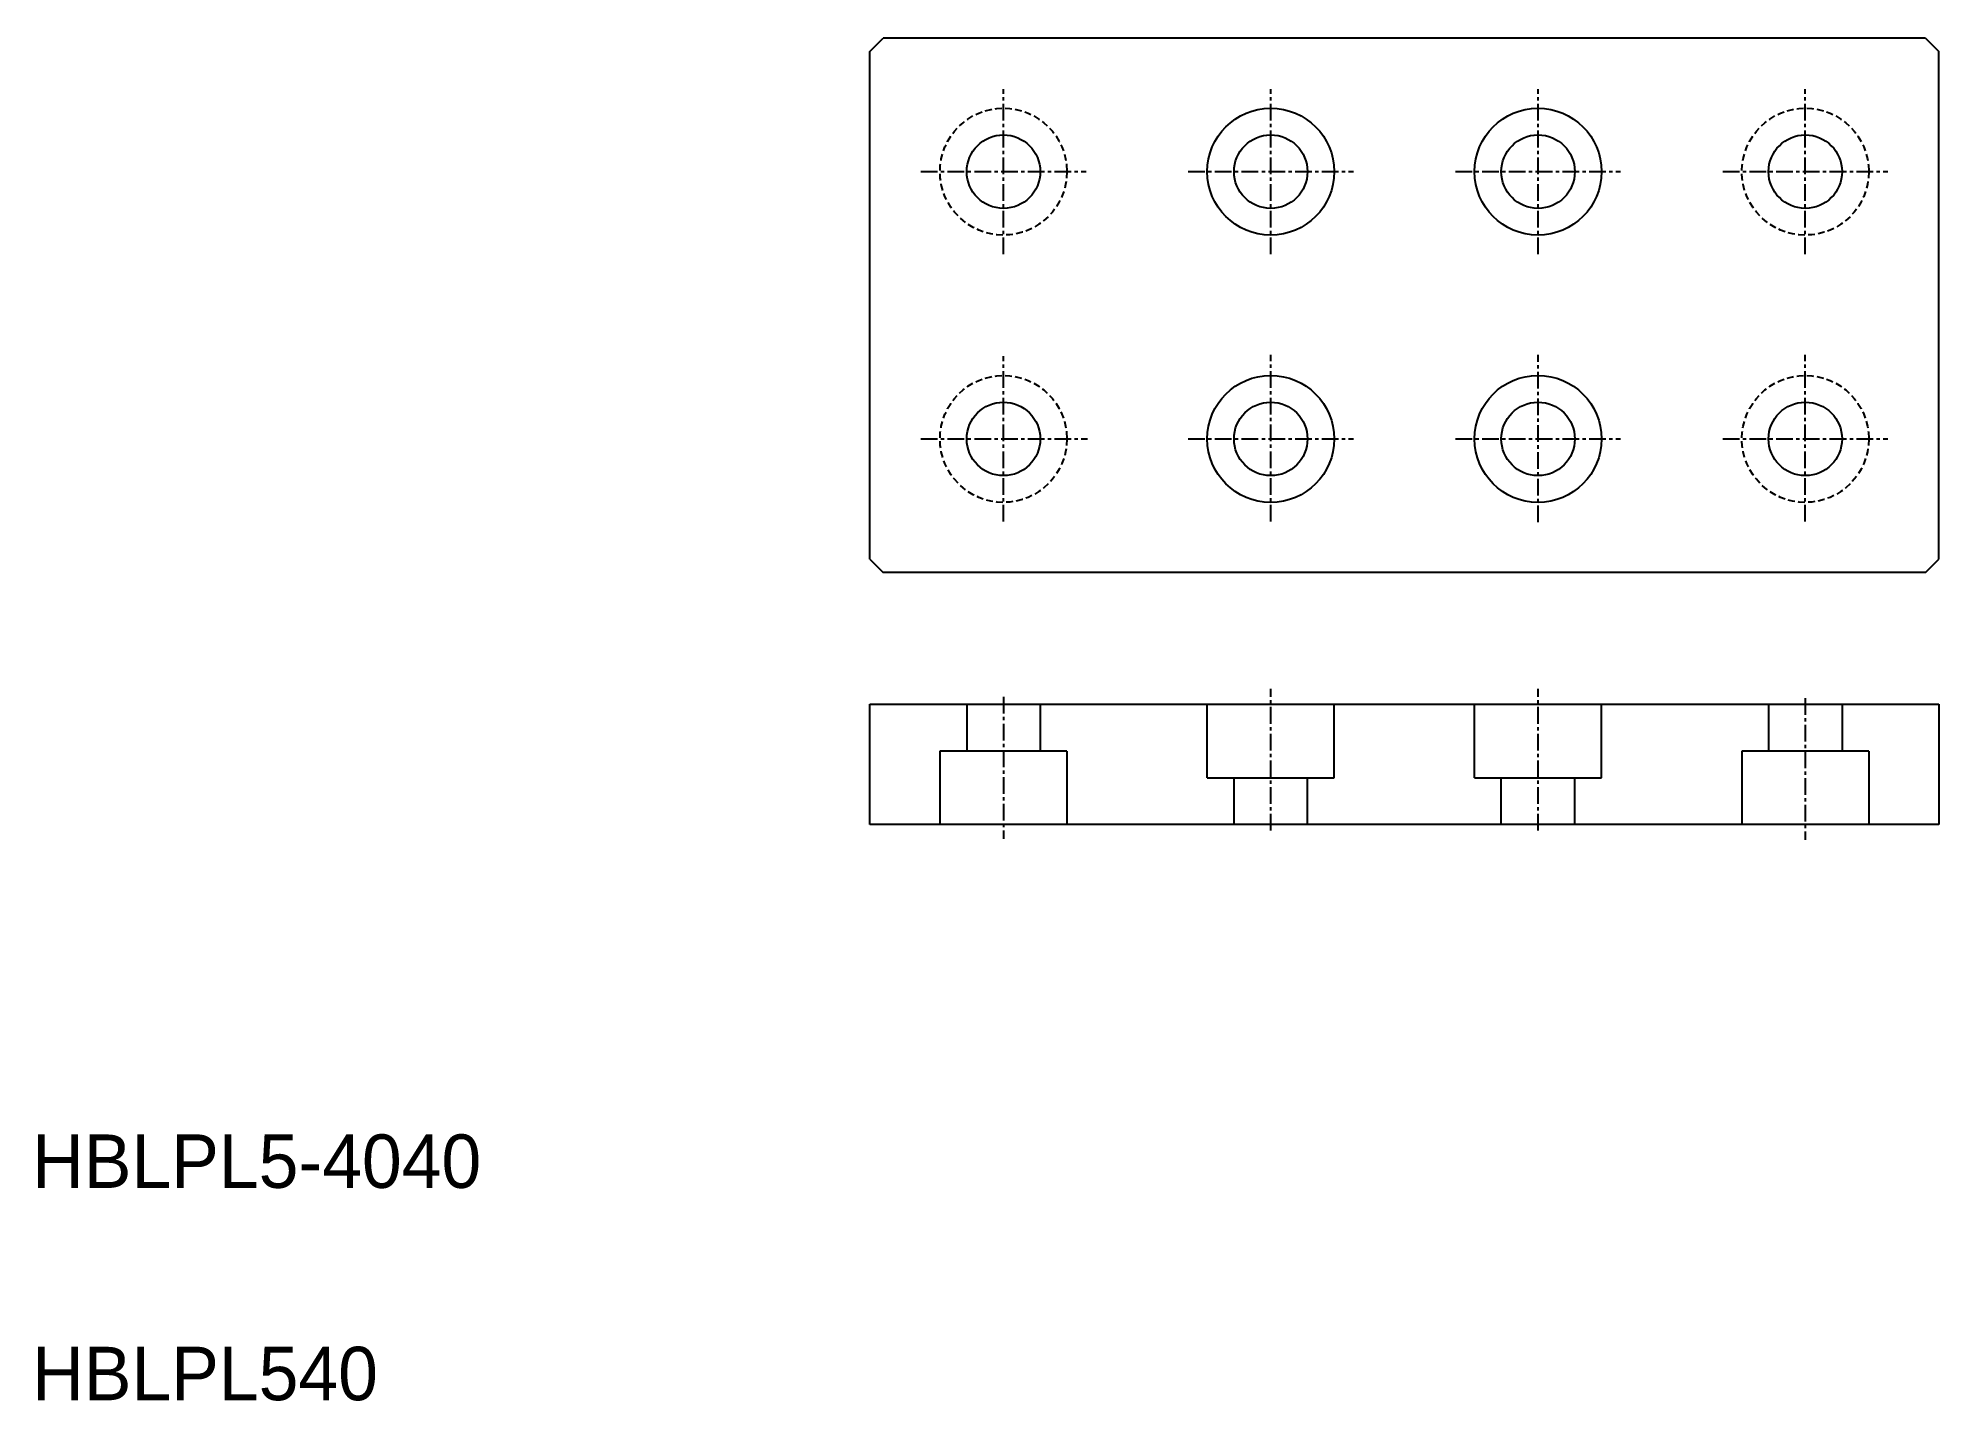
# Model space of a CAD drawing. Extents: x 0 to 143, y 0 to 102.
import ezdxf

# ---------------------------------------------------------------- set-up
doc = ezdxf.new("R2010")
doc.units = 0
doc.linetypes.add('CENTER', pattern=[2, 1.25, -0.25, 0.25, -0.25])
doc.linetypes.add('DASHED', pattern=[0.75, 0.5, -0.25])
doc.layers.get('0').update_dxf_attribs({"linetype": 'CONTINUOUS'})
doc.layers.add('CENTER', color=1, linetype='CENTER')

msp = doc.modelspace()

# ---------------------------------------------------------------- linework, layer by layer
at = {"color": 7, "linetype": 'CONTINUOUS'}
for p, q in [((62.68, 100.94), (63.68, 101.94)), ((141.68, 101.94), (63.68, 101.94)), ((141.68, 101.94), (142.68, 100.94)), ((62.68, 62.94), (62.68, 100.94)), ((142.68, 62.94), (142.68, 100.94)), ((62.68, 62.94), (63.68, 61.94)), ((141.68, 61.94), (142.68, 62.94)), ((141.68, 61.94), (63.68, 61.94)), ((62.68, 52.08), (142.68, 52.08)), ((62.68, 43.08), (62.68, 52.08)), ((69.93, 52.08), (69.93, 48.58)), ((75.43, 52.08), (75.43, 48.58)), ((87.93, 46.58), (87.93, 52.08)), ((97.43, 46.58), (97.43, 52.08)), ((107.93, 46.58), (107.93, 52.08)), ((117.43, 46.58), (117.43, 52.08)), ((129.93, 52.08), (129.93, 48.58)), ((135.43, 52.08), (135.43, 48.58)), ((142.68, 52.08), (142.68, 43.08)), ((77.43, 48.58), (67.93, 48.58)), ((67.93, 48.58), (67.93, 43.08)), ((77.43, 48.58), (77.43, 43.08)), ((137.43, 48.58), (127.93, 48.58)), ((127.93, 48.58), (127.93, 43.08)), ((137.43, 48.58), (137.43, 43.08)), ((87.93, 46.58), (97.43, 46.58)), ((89.93, 43.08), (89.93, 46.58)), ((95.43, 43.08), (95.43, 46.58)), ((107.93, 46.58), (117.43, 46.58)), ((109.93, 43.08), (109.93, 46.58)), ((115.43, 43.08), (115.43, 46.58)), ((142.68, 43.08), (62.68, 43.08))]:
    msp.add_line(p, q, dxfattribs=at)
at = {"color": 3, "linetype": 'DASHED'}
for centre in [(72.68, 91.94), (132.68, 91.94), (72.68, 71.94), (132.68, 71.94)]:
    msp.add_circle(centre, 4.75, dxfattribs=at)
at = {"color": 7, "linetype": 'CONTINUOUS'}
for centre, radius in [((92.68, 91.94), 4.75), ((112.68, 91.94), 4.75), ((72.68, 91.94), 2.75), ((92.68, 91.94), 2.75), ((112.68, 91.94), 2.75), ((132.68, 91.94), 2.75), ((92.68, 71.94), 4.75), ((112.68, 71.94), 4.75), ((72.68, 71.94), 2.75), ((92.68, 71.94), 2.75), ((112.68, 71.94), 2.75), ((132.68, 71.94), 2.75)]:
    msp.add_circle(centre, radius, dxfattribs=at)
at = {"layer": 'CENTER', "color": 1, "linetype": 'CENTER'}
for p, q in [((72.68, 85.76), (72.68, 98.12)), ((92.68, 85.76), (92.68, 98.12)), ((112.68, 85.76), (112.68, 98.12)), ((132.68, 85.76), (132.68, 98.12)), ((66.5, 91.94), (78.86, 91.94)), ((86.5, 91.94), (98.86, 91.94)), ((106.5, 91.94), (118.86, 91.94)), ((126.5, 91.94), (138.86, 91.94)), ((72.68, 65.76), (72.68, 78.12)), ((92.68, 65.76), (92.68, 78.23)), ((112.68, 65.71), (112.68, 78.23)), ((132.68, 65.76), (132.68, 78.23)), ((66.5, 71.94), (78.97, 71.94)), ((86.5, 71.94), (98.86, 71.94)), ((106.5, 71.94), (118.86, 71.94)), ((126.5, 71.94), (138.86, 71.94)), ((72.68, 52.63), (72.68, 42.02)), ((92.68, 42.63), (92.68, 53.24)), ((112.68, 42.63), (112.68, 53.24)), ((132.68, 52.55), (132.68, 41.94))]:
    msp.add_line(p, q, dxfattribs=at)

# ---------------------------------------------------------------- texts
at = {"color": 7, "linetype": 'CONTINUOUS'}
for s, p in [('HBLPL5-4040', (0, 15.89)), ('HBLPL540', (0, 0))]:
    msp.add_text(s, height=4, dxfattribs=at).set_placement(p)

doc.saveas('drawing.dxf')
